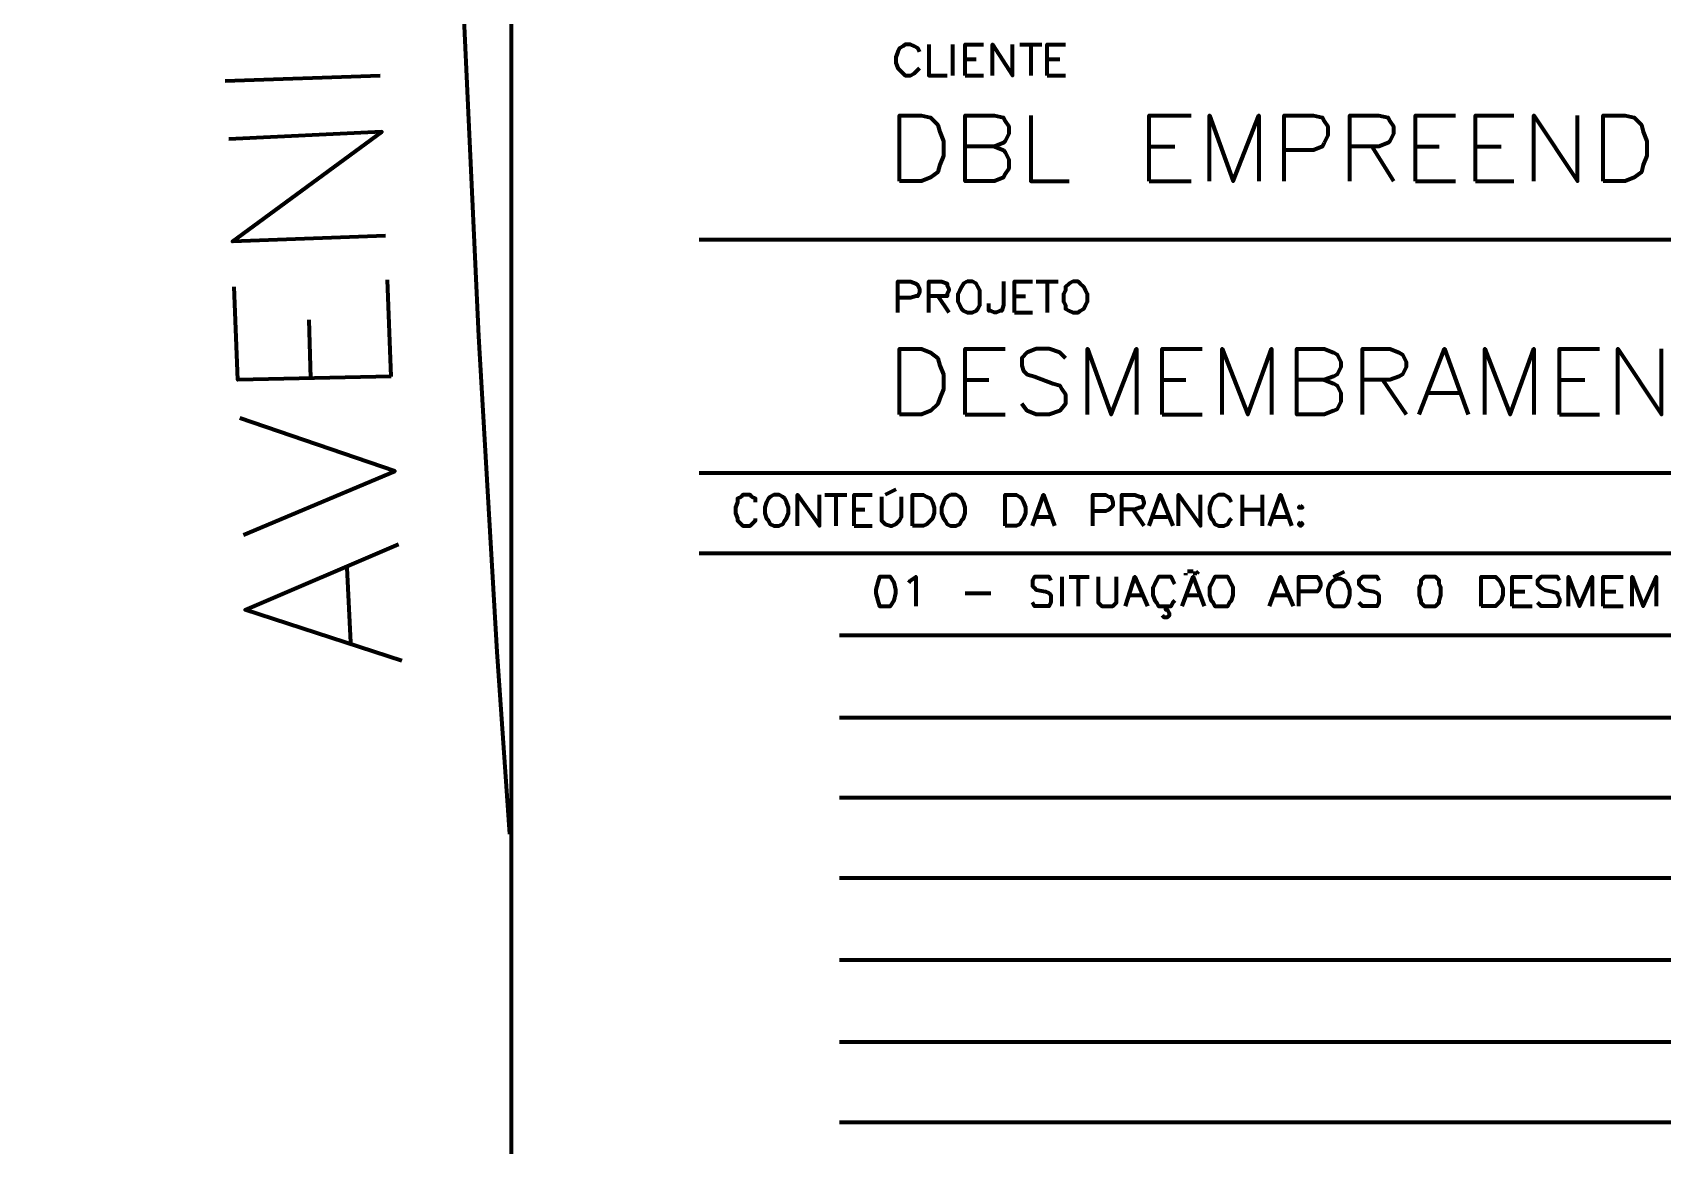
# Model space of a CAD drawing. Header units: inches. Extents: x 1 to 529, y -1 to 335.
# Drawn here: x 352.6 to 412.2, y 40.7 to 81.4 of the extents above; entities that cross this region are included whole.
import ezdxf

# ---------------------------------------------------------------- set-up
doc = ezdxf.new("R2010")
doc.units = ezdxf.units.IN
doc.layers.add('P', color=250, linetype='CONTINUOUS', lineweight=100)

msp = doc.modelspace()

# ---------------------------------------------------------------- linework, layer by layer
at = {"layer": 'P', "color": 252, "linetype": 'CONTINUOUS'}
for points in [[(23.4, 24.267), (370.133, 24.267), (370.133, 319.267), (23.4, 319.267), (23.4, 24.267)], [(370.067, 154.933), (369.8, 151.267), (369.067, 139.733), (368.533, 128.133), (368.2, 116.6), (368.067, 105), (368.133, 93.4), (368.4, 81.867), (368.933, 70.267), (369.6, 58.733), (370.067, 52.067)], [(384.333, 75.933), (384.333, 78.333), (385.133, 78.333), (385.467, 78.267), (385.733, 78), (385.8, 77.733), (385.933, 77.4), (385.933, 76.867), (385.8, 76.533), (385.733, 76.267), (385.467, 76.067), (385.133, 75.933), (384.333, 75.933)], [(387.8, 77.2), (388.133, 77.067), (388.2, 77), (388.333, 76.733), (388.333, 76.4), (388.2, 76.2), (388.133, 76.067), (387.8, 75.933), (386.733, 75.933), (386.733, 78.333), (387.8, 78.333), (388.133, 78.267), (388.2, 78.133), (388.333, 77.933), (388.333, 77.667), (388.2, 77.4), (388.133, 77.333), (387.8, 77.2), (386.733, 77.2)], [(389.133, 78.333), (389.133, 75.933), (390.533, 75.933)], [(393.467, 75.933), (393.467, 78.333), (395, 78.333)], [(395.667, 75.933), (395.667, 78.333), (396.533, 75.933), (397.467, 78.333), (397.467, 75.933)], [(398.4, 75.933), (398.4, 78.333), (399.467, 78.333), (399.8, 78.267), (399.867, 78.133), (400, 77.933), (400, 77.6), (399.867, 77.333), (399.8, 77.2), (399.467, 77.067), (398.4, 77.067)], [(400.8, 75.933), (400.8, 78.333), (401.867, 78.333), (402.2, 78.267), (402.267, 78.133), (402.4, 77.933), (402.4, 77.667), (402.267, 77.4), (402.2, 77.333), (401.867, 77.2), (400.8, 77.2)], [(403.2, 75.933), (403.2, 78.333), (404.667, 78.333)], [(405.4, 75.933), (405.4, 78.333), (406.8, 78.333)], [(407.533, 75.933), (407.533, 78.333), (409.133, 75.933), (409.133, 78.333)], [(410.067, 75.933), (410.067, 78.333), (410.867, 78.333), (411.2, 78.267), (411.467, 78), (411.533, 77.733), (411.667, 77.4), (411.667, 76.867), (411.533, 76.533), (411.467, 76.267), (411.2, 76.067), (410.867, 75.933), (410.067, 75.933)], [(393.467, 77.2), (394.4, 77.2)], [(401.6, 77.2), (402.4, 75.933)], [(403.2, 77.2), (404.067, 77.2)], [(405.4, 77.2), (406.333, 77.2)], [(393.467, 75.933), (395, 75.933)], [(403.2, 75.933), (404.667, 75.933)], [(405.4, 75.933), (406.8, 75.933)], [(384.333, 67.4), (384.333, 69.8), (385.133, 69.8), (385.467, 69.667), (385.733, 69.467), (385.8, 69.2), (385.933, 68.867), (385.933, 68.333), (385.8, 68), (385.733, 67.8), (385.467, 67.533), (385.133, 67.4), (384.333, 67.4)], [(386.733, 67.4), (386.733, 69.8), (388.2, 69.8)], [(390.4, 69.467), (390.2, 69.667), (389.8, 69.8), (389.333, 69.8), (389, 69.667), (388.8, 69.467), (388.8, 69.2), (388.867, 69), (389, 68.867), (389.267, 68.8), (389.933, 68.533), (390.2, 68.467), (390.267, 68.333), (390.4, 68.133), (390.4, 67.8), (390.2, 67.533), (389.8, 67.4), (389.333, 67.4), (389, 67.533), (388.8, 67.8)], [(391.2, 67.4), (391.2, 69.8), (392.067, 67.4), (393, 69.8), (393, 67.4)], [(393.933, 67.4), (393.933, 69.8), (395.4, 69.8)], [(396.133, 67.4), (396.133, 69.8), (397.067, 67.4), (397.933, 69.8), (397.933, 67.4)], [(399.867, 68.667), (400.2, 68.533), (400.333, 68.467), (400.467, 68.2), (400.467, 67.867), (400.333, 67.6), (400.2, 67.533), (399.867, 67.4), (398.867, 67.4), (398.867, 69.8), (399.867, 69.8), (400.2, 69.667), (400.333, 69.6), (400.467, 69.333), (400.467, 69.133), (400.333, 68.867), (400.2, 68.8), (399.867, 68.667), (398.867, 68.667)], [(401.267, 67.4), (401.267, 69.8), (402.267, 69.8), (402.6, 69.667), (402.733, 69.6), (402.867, 69.333), (402.867, 69.133), (402.733, 68.867), (402.6, 68.8), (402.267, 68.667), (401.267, 68.667)], [(403.333, 67.4), (404.267, 69.8), (405.133, 67.4)], [(405.733, 67.4), (405.733, 69.8), (406.667, 67.4), (407.533, 69.8), (407.533, 67.4)], [(408.467, 67.4), (408.467, 69.8), (409.933, 69.8)], [(410.6, 67.4), (410.6, 69.8), (412.2, 67.4), (412.2, 69.8)], [(386.733, 68.667), (387.6, 68.667)], [(393.933, 68.667), (394.8, 68.667)], [(402, 68.667), (402.867, 67.4)], [(408.467, 68.667), (409.4, 68.667)], [(403.667, 68.2), (404.8, 68.2)], [(386.733, 67.4), (388.2, 67.4)], [(393.933, 67.4), (395.4, 67.4)], [(408.467, 67.4), (409.933, 67.4)], [(383.733, 61.467), (383.6, 61.467), (383.533, 61.267), (383.467, 61), (383.467, 60.867), (383.533, 60.6), (383.6, 60.4), (383.733, 60.4), (383.867, 60.4), (384, 60.4), (384.133, 60.6), (384.2, 60.867), (384.2, 61), (384.133, 61.267), (384, 61.467), (383.867, 61.467), (383.733, 61.467)], [(384.667, 61.267), (384.733, 61.333), (384.933, 61.467), (384.933, 60.4)], [(389.867, 61.333), (389.8, 61.467), (389.667, 61.467), (389.467, 61.467), (389.267, 61.467), (389.2, 61.333), (389.2, 61.2), (389.2, 61.133), (389.267, 61.067), (389.333, 61), (389.667, 60.933), (389.8, 60.867), (389.867, 60.8), (389.867, 60.667), (389.867, 60.533), (389.8, 60.4), (389.667, 60.4), (389.467, 60.4), (389.267, 60.4), (389.2, 60.533)], [(390.267, 61.467), (390.267, 60.4)], [(390.533, 61.467), (391.267, 61.467)], [(390.867, 61.467), (390.867, 60.4)], [(391.6, 61.467), (391.6, 60.667), (391.6, 60.533), (391.733, 60.4), (391.867, 60.4), (392, 60.4), (392.133, 60.4), (392.267, 60.533), (392.267, 60.667), (392.267, 61.467)], [(392.6, 60.4), (392.933, 61.467), (393.4, 60.4)], [(394.4, 61.2), (394.333, 61.333), (394.267, 61.467), (394.133, 61.467), (393.933, 61.467), (393.8, 61.467), (393.733, 61.333), (393.667, 61.2), (393.6, 61.067), (393.6, 60.8), (393.667, 60.6), (393.733, 60.533), (393.8, 60.4), (393.933, 60.4), (394.133, 60.4), (394.267, 60.4), (394.333, 60.533), (394.4, 60.6)], [(394.667, 60.4), (395.067, 61.467), (395.467, 60.4)], [(394.8, 61.533), (394.8, 61.6)], [(395.067, 61.667), (394.867, 61.667)], [(395, 61.6), (395, 61.6)], [(395.067, 61.6), (395.2, 61.6)], [(395.2, 61.6), (395.267, 61.667)], [(396, 61.467), (395.867, 61.467), (395.8, 61.333), (395.733, 61.2), (395.667, 61.067), (395.667, 60.8), (395.733, 60.6), (395.8, 60.533), (395.867, 60.4), (396, 60.4), (396.2, 60.4), (396.333, 60.4), (396.4, 60.533), (396.467, 60.6), (396.533, 60.8), (396.533, 61.067), (396.467, 61.2), (396.4, 61.333), (396.333, 61.467), (396.2, 61.467), (396, 61.467)], [(397.867, 60.4), (398.267, 61.467), (398.733, 60.4)], [(398.933, 60.4), (398.933, 61.467), (399.467, 61.467), (399.6, 61.467), (399.667, 61.4), (399.733, 61.267), (399.733, 61.133), (399.667, 61), (399.6, 60.933), (399.467, 60.933), (398.933, 60.933)], [(400.333, 61.4), (400.2, 61.333), (400.067, 61.2), (400, 61), (400, 60.8), (400.067, 60.533), (400.2, 60.4), (400.333, 60.4), (400.467, 60.4), (400.6, 60.4), (400.733, 60.533), (400.8, 60.8), (400.8, 61), (400.733, 61.2), (400.6, 61.333), (400.467, 61.4), (400.333, 61.4)], [(400.2, 61.467), (400.6, 61.667)], [(401.867, 61.333), (401.8, 61.467), (401.6, 61.467), (401.4, 61.467), (401.267, 61.467), (401.133, 61.333), (401.133, 61.2), (401.2, 61.133), (401.267, 61.067), (401.333, 61), (401.667, 60.933), (401.8, 60.867), (401.867, 60.8), (401.867, 60.667), (401.867, 60.533), (401.8, 60.4), (401.6, 60.4), (401.4, 60.4), (401.267, 60.4), (401.133, 60.533)], [(403.6, 61.467), (403.533, 61.467), (403.4, 61.333), (403.4, 61.2), (403.333, 61.067), (403.333, 60.8), (403.4, 60.6), (403.4, 60.533), (403.533, 60.4), (403.6, 60.4), (403.867, 60.4), (403.933, 60.4), (404.067, 60.533), (404.067, 60.6), (404.133, 60.8), (404.133, 61.067), (404.067, 61.2), (404.067, 61.333), (403.933, 61.467), (403.867, 61.467), (403.6, 61.467)], [(405.6, 60.4), (405.6, 61.467), (406, 61.467), (406.133, 61.467), (406.267, 61.333), (406.333, 61.2), (406.4, 61.067), (406.4, 60.8), (406.333, 60.6), (406.267, 60.533), (406.133, 60.4), (406, 60.4), (405.6, 60.4)], [(406.733, 60.4), (406.733, 61.467), (407.467, 61.467)], [(408.467, 61.333), (408.4, 61.467), (408.2, 61.467), (408, 61.467), (407.8, 61.467), (407.667, 61.333), (407.667, 61.2), (407.733, 61.133), (407.8, 61.067), (407.933, 61), (408.2, 60.933), (408.4, 60.867), (408.4, 60.8), (408.467, 60.667), (408.467, 60.533), (408.4, 60.4), (408.2, 60.4), (408, 60.4), (407.8, 60.4), (407.667, 60.533)], [(408.8, 60.4), (408.8, 61.467), (409.2, 60.4), (409.667, 61.467), (409.667, 60.4)], [(410.067, 60.4), (410.067, 61.467), (410.8, 61.467)], [(411.133, 60.4), (411.133, 61.467), (411.533, 60.4), (412, 61.467), (412, 60.4)], [(386.733, 60.867), (387.667, 60.867)], [(406.733, 60.933), (407.2, 60.933)], [(410.067, 60.933), (410.533, 60.933)], [(392.733, 60.8), (393.267, 60.8)], [(393.933, 60.067), (394, 60), (394.133, 60), (394.2, 60.067), (394.2, 60.133), (394.133, 60.267), (394.067, 60.267), (394.067, 60.4)], [(394.8, 60.8), (395.333, 60.8)], [(398, 60.8), (398.533, 60.8)], [(406.733, 60.4), (407.467, 60.4)], [(410.067, 60.4), (410.8, 60.4)]]:
    msp.add_lwpolyline(points, dxfattribs=at)
at = {"layer": 'P', "color": 0, "linetype": 'CONTINUOUS'}
for points in [[(385.067, 80.667), (385, 80.8), (384.867, 80.867), (384.733, 80.933), (384.533, 80.933), (384.467, 80.867), (384.333, 80.8), (384.267, 80.667), (384.2, 80.467), (384.2, 80.267), (384.267, 80.067), (384.333, 80), (384.467, 79.867), (384.533, 79.8), (384.733, 79.8), (384.867, 79.867), (385, 80), (385.067, 80.067)], [(385.4, 80.933), (385.4, 79.8), (386.067, 79.8)], [(386.267, 80.933), (386.267, 79.8)], [(386.733, 79.8), (386.733, 80.933), (387.4, 80.933)], [(387.733, 79.8), (387.733, 80.933), (388.467, 79.8), (388.467, 80.933)], [(388.733, 80.933), (389.533, 80.933)], [(389.133, 80.933), (389.133, 79.8)], [(389.733, 79.8), (389.733, 80.933), (390.4, 80.933)], [(386.733, 80.4), (387.133, 80.4)], [(389.733, 80.4), (390.2, 80.4)], [(359.667, 79.6), (365.333, 79.8)], [(386.733, 79.8), (387.4, 79.8)], [(389.733, 79.8), (390.4, 79.8)], [(365.533, 73.933), (359.933, 73.733), (365.4, 77.733), (359.8, 77.467)], [(377, 73.8), (466.933, 73.8)], [(365.733, 68.8), (365.6, 72.333)], [(384.267, 71.133), (384.267, 72.267), (384.733, 72.267), (384.933, 72.2), (385, 72.133), (385.067, 72), (385.067, 71.867), (385, 71.733), (384.933, 71.733), (384.733, 71.667), (384.267, 71.667)], [(385.4, 71.133), (385.4, 72.267), (385.867, 72.267), (386.067, 72.2), (386.067, 72.133), (386.133, 72), (386.133, 71.933), (386.067, 71.8), (386.067, 71.733), (385.867, 71.733), (385.4, 71.733)], [(386.8, 72.267), (386.667, 72.2), (386.6, 72.067), (386.533, 71.933), (386.467, 71.8), (386.467, 71.533), (386.533, 71.4), (386.6, 71.267), (386.667, 71.2), (386.8, 71.133), (387, 71.133), (387.133, 71.2), (387.2, 71.267), (387.267, 71.4), (387.267, 71.533), (387.267, 71.8), (387.267, 71.933), (387.2, 72.067), (387.133, 72.2), (387, 72.267), (386.8, 72.267)], [(388.133, 72.267), (388.133, 71.4), (388.067, 71.2), (388, 71.2), (387.867, 71.133), (387.8, 71.133), (387.667, 71.2), (387.6, 71.2), (387.6, 71.4), (387.6, 71.467)], [(388.533, 71.133), (388.533, 72.267), (389.2, 72.267)], [(389.333, 72.267), (390.133, 72.267)], [(389.733, 72.267), (389.733, 71.133)], [(390.667, 72.267), (390.533, 72.2), (390.4, 72.067), (390.4, 71.933), (390.333, 71.8), (390.333, 71.533), (390.4, 71.4), (390.4, 71.267), (390.533, 71.2), (390.667, 71.133), (390.867, 71.133), (390.933, 71.2), (391.067, 71.267), (391.133, 71.4), (391.2, 71.533), (391.2, 71.8), (391.133, 71.933), (391.067, 72.067), (390.933, 72.2), (390.867, 72.267), (390.667, 72.267)], [(365.733, 68.8), (360.133, 68.667), (360, 72.067)], [(385.733, 71.733), (386.133, 71.133)], [(388.533, 71.733), (388.933, 71.733)], [(388.533, 71.133), (389.2, 71.133)], [(362.8, 68.733), (362.733, 70.867)], [(360.333, 63), (365.867, 65.333), (360.2, 67.267)], [(377, 65.267), (466.933, 65.267)], [(379.067, 64.2), (379.067, 64.333), (378.933, 64.4), (378.867, 64.467), (378.6, 64.467), (378.533, 64.4), (378.4, 64.333), (378.4, 64.2), (378.333, 64), (378.333, 63.8), (378.4, 63.6), (378.4, 63.533), (378.533, 63.4), (378.6, 63.333), (378.867, 63.333), (378.933, 63.4), (379.067, 63.533), (379.067, 63.6)], [(379.733, 64.467), (379.6, 64.4), (379.533, 64.333), (379.467, 64.2), (379.4, 64), (379.4, 63.8), (379.467, 63.6), (379.533, 63.533), (379.6, 63.4), (379.733, 63.333), (379.933, 63.333), (380.067, 63.4), (380.133, 63.533), (380.2, 63.6), (380.267, 63.8), (380.267, 64), (380.2, 64.2), (380.133, 64.333), (380.067, 64.4), (379.933, 64.467), (379.733, 64.467)], [(380.6, 63.333), (380.6, 64.467), (381.4, 63.333), (381.4, 64.467)], [(381.6, 64.467), (382.4, 64.467)], [(382, 64.467), (382, 63.333)], [(382.667, 63.333), (382.667, 64.467), (383.333, 64.467)], [(383.667, 64.4), (383.667, 63.667), (383.667, 63.533), (383.8, 63.4), (384, 63.333), (384.067, 63.333), (384.2, 63.4), (384.333, 63.533), (384.4, 63.667), (384.4, 64.4)], [(384.2, 64.667), (383.8, 64.467)], [(384.8, 63.333), (384.8, 64.467), (385.2, 64.467), (385.333, 64.4), (385.467, 64.333), (385.533, 64.2), (385.6, 64), (385.6, 63.8), (385.533, 63.6), (385.467, 63.533), (385.333, 63.4), (385.2, 63.333), (384.8, 63.333)], [(386.2, 64.467), (386.067, 64.4), (386, 64.333), (385.933, 64.2), (385.867, 64), (385.867, 63.8), (385.933, 63.6), (386, 63.533), (386.067, 63.4), (386.2, 63.333), (386.4, 63.333), (386.533, 63.4), (386.6, 63.533), (386.667, 63.6), (386.733, 63.8), (386.733, 64), (386.667, 64.2), (386.6, 64.333), (386.533, 64.4), (386.4, 64.467), (386.2, 64.467)], [(388.2, 63.333), (388.2, 64.467), (388.6, 64.467), (388.733, 64.4), (388.8, 64.333), (388.867, 64.2), (388.933, 64), (388.933, 63.8), (388.867, 63.6), (388.8, 63.533), (388.733, 63.4), (388.6, 63.333), (388.2, 63.333)], [(389.2, 63.333), (389.6, 64.467), (390, 63.333)], [(391.4, 63.333), (391.4, 64.467), (391.867, 64.467), (392, 64.4), (392.067, 64.4), (392.133, 64.2), (392.133, 64.067), (392.067, 64), (392, 63.933), (391.867, 63.867), (391.4, 63.867)], [(392.467, 63.333), (392.467, 64.467), (392.933, 64.467), (393.133, 64.4), (393.2, 64.4), (393.267, 64.2), (393.267, 64.133), (393.2, 64), (393.133, 64), (392.933, 63.933), (392.467, 63.933)], [(393.467, 63.333), (393.867, 64.467), (394.333, 63.333)], [(394.533, 63.333), (394.533, 64.467), (395.333, 63.333), (395.333, 64.467)], [(396.467, 64.2), (396.4, 64.333), (396.333, 64.4), (396.2, 64.467), (396, 64.467), (395.867, 64.4), (395.8, 64.333), (395.733, 64.2), (395.667, 64), (395.667, 63.8), (395.733, 63.6), (395.8, 63.533), (395.867, 63.4), (396, 63.333), (396.2, 63.333), (396.333, 63.4), (396.4, 63.533), (396.467, 63.6)], [(396.867, 64.467), (396.867, 63.333)], [(397.6, 64.467), (397.6, 63.333)], [(397.867, 63.333), (398.267, 64.467), (398.667, 63.333)], [(382.667, 63.933), (383.067, 63.933)], [(392.867, 63.933), (393.267, 63.333)], [(396.867, 63.933), (397.6, 63.933)], [(399, 64.067), (398.933, 64), (399, 64), (399.067, 64), (399, 64.067)], [(382.667, 63.333), (383.333, 63.333)], [(389.333, 63.667), (389.867, 63.667)], [(393.6, 63.667), (394.133, 63.667)], [(398, 63.667), (398.533, 63.667)], [(399, 63.467), (398.933, 63.4), (399, 63.333), (399.067, 63.4), (399, 63.467)], [(366.133, 58.4), (360.4, 60.267), (366, 62.667)], [(377, 62.333), (452.067, 62.333)], [(364.267, 59.067), (364.133, 61.8)], [(382.133, 59.333), (452.067, 59.333)], [(382.133, 56.333), (452.067, 56.333)], [(382.133, 53.4), (452.067, 53.4)], [(382.133, 50.467), (452.067, 50.467)], [(382.133, 47.467), (452.067, 47.467)], [(382.133, 44.467), (452.067, 44.467)], [(382.133, 41.533), (452.067, 41.533)]]:
    msp.add_lwpolyline(points, dxfattribs=at)

doc.saveas('drawing.dxf')
